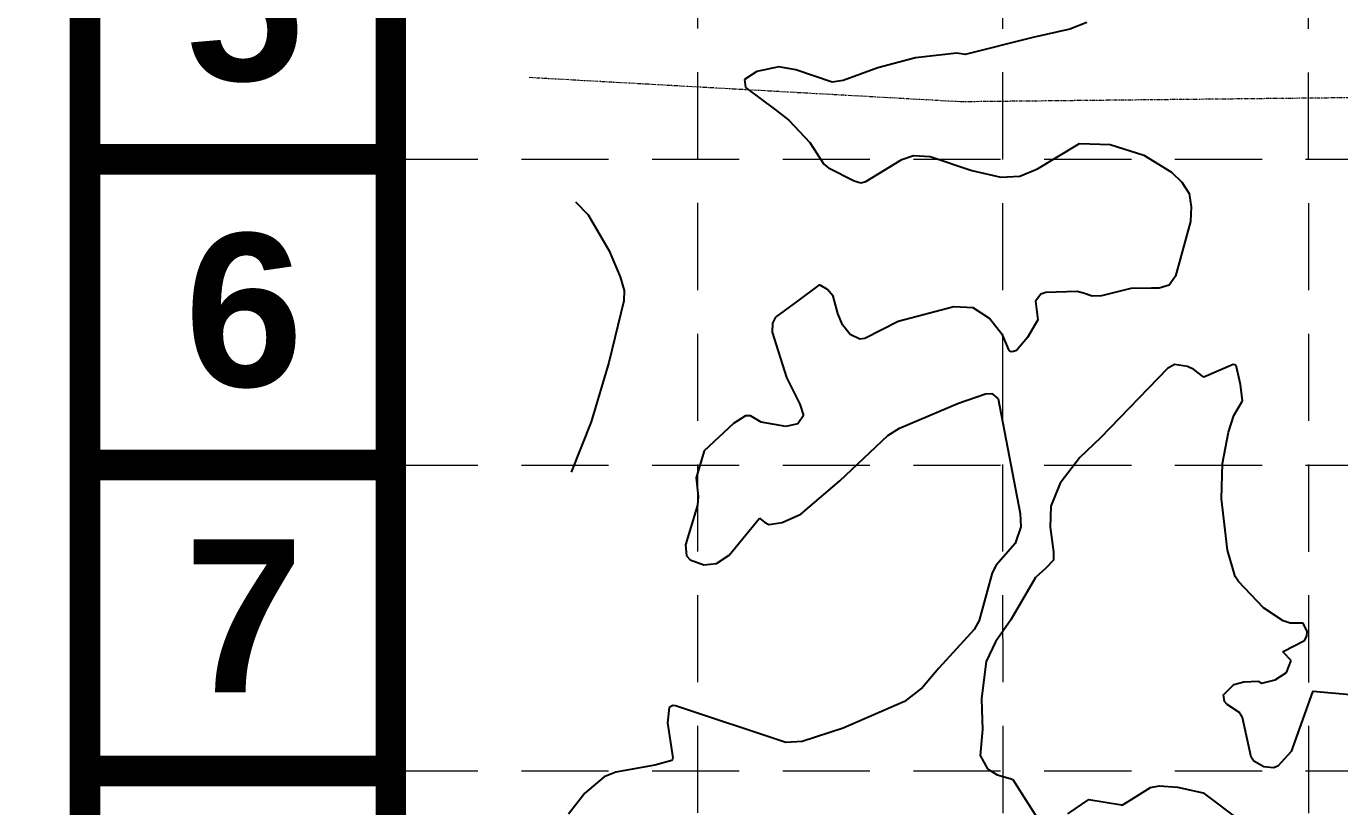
# Model space of a CAD drawing. Header units: inches. Extents: x 2520351 to 2523325, y 7106287 to 7111535.
# Drawn here: x 2520610.3 to 2520836.4, y 7109231.8 to 7109366.1 of the extents above; entities that cross this region are included whole.
import ezdxf
from ezdxf.enums import TextEntityAlignment as Align

# ---------------------------------------------------------------- set-up
doc = ezdxf.new("R2010")
doc.units = ezdxf.units.IN
doc.header["$MEASUREMENT"] = 0
for name, pattern in [('DASHED', [0.75, 0.5, -0.25]), ('HIDDEN', [0.375, 0.25, -0.125]), ('Xbndy-SC$0$PHANTOM2', [1.25, 0.625, -0.125, 0.125, -0.125, 0.125, -0.125])]:
    doc.linetypes.add(name, pattern=pattern)
for name, color, linetype in [('BASE', 7, 'Continuous'), ('CONTOURS', 35, 'Continuous'), ('GRID', 254, 'DASHED'), ('XPAV-sc1$0$p-foc', 11, 'Continuous')]:
    doc.layers.add(name, color=color, linetype=linetype)
doc.layers.add('Xbndy-SC$0$ROW-EX', color=5, linetype='Xbndy-SC$0$PHANTOM2', lineweight=0)
doc.styles.get("Standard").update_dxf_attribs({"font": 'ARIALBD.TTF'})

msp = doc.modelspace()

# ---------------------------------------------------------------- linework, layer by layer
at = {"layer": 'BASE', "const_width": 5.26}
for points in [[(2522726.09, 7106289.98), (2522726.09, 7109659.08), (2520620.41, 7109659.08), (2520620.41, 7106289.98)], [(2522673.45, 7106342.62), (2522673.45, 7109606.44), (2520673.05, 7109606.44), (2520673.05, 7106342.62)]]:
    msp.add_lwpolyline(points, close=True, dxfattribs=at)
for points in [[(2520673.05, 7109343.22), (2520620.41, 7109343.22)], [(2520673.05, 7109290.58), (2520620.41, 7109290.58)], [(2520673.05, 7109237.94), (2520620.41, 7109237.94)]]:
    msp.add_lwpolyline(points, dxfattribs=at)
at = {"layer": 'CONTOURS'}
for p, q in [((2520792.89, 7109366.76, 734), (2520789.94, 7109365.64, 734)), ((2520789.94, 7109365.64, 734), (2520783.6, 7109364.19, 734)), ((2520783.6, 7109364.19, 734), (2520771.96, 7109361.28, 734)), ((2520763.4, 7109360.7, 734), (2520756.89, 7109358.94, 734)), ((2520770.52, 7109361.48, 734), (2520763.4, 7109360.7, 734)), ((2520771.96, 7109361.28, 734), (2520770.52, 7109361.48, 734)), ((2520736.06, 7109358.34, 734), (2520733.97, 7109356.96, 734)), ((2520739.87, 7109359.12, 734), (2520736.06, 7109358.34, 734)), ((2520742.77, 7109358.63, 734), (2520739.87, 7109359.12, 734)), ((2520749.06, 7109356.51, 734), (2520742.77, 7109358.63, 734)), ((2520756.89, 7109358.94, 734), (2520750.91, 7109356.76, 734)), ((2520733.97, 7109356.96, 734), (2520734.12, 7109355.58, 734)), ((2520734.12, 7109355.58, 734), (2520739.31, 7109351.74, 734)), ((2520750.91, 7109356.76, 734), (2520749.06, 7109356.51, 734)), ((2520739.31, 7109351.74, 734), (2520741.57, 7109349.96, 734)), ((2520741.57, 7109349.96, 734), (2520745.19, 7109346.1, 734)), ((2520745.19, 7109346.1, 734), (2520747.59, 7109342.35, 734)), ((2520784.38, 7109341.56, 734), (2520791.64, 7109345.96, 734)), ((2520791.64, 7109345.96, 734), (2520796.93, 7109345.77, 734)), ((2520796.93, 7109345.77, 734), (2520802.7, 7109343.9, 734)), ((2520747.59, 7109342.35, 734), (2520748.42, 7109341.72, 734)), ((2520754.84, 7109339.39, 734), (2520761.04, 7109343.18, 734)), ((2520761.04, 7109343.18, 734), (2520763.07, 7109343.85, 734)), ((2520763.07, 7109343.85, 734), (2520765.91, 7109343.68, 734)), ((2520765.91, 7109343.68, 734), (2520773.08, 7109341.27, 734)), ((2520802.7, 7109343.9, 734), (2520807.49, 7109341.01, 734)), ((2520748.42, 7109341.72, 734), (2520752.81, 7109339.51, 734)), ((2520773.08, 7109341.27, 734), (2520778.08, 7109340.16, 734)), ((2520778.08, 7109340.16, 734), (2520781.35, 7109340.3, 734)), ((2520781.35, 7109340.3, 734), (2520784.38, 7109341.56, 734)), ((2520807.49, 7109341.01, 734), (2520809.26, 7109339.26, 734)), ((2520752.81, 7109339.51, 734), (2520753.99, 7109339.18, 734)), ((2520753.99, 7109339.18, 734), (2520754.84, 7109339.39, 734)), ((2520809.26, 7109339.26, 734), (2520810.48, 7109337.3, 734)), ((2520704.87, 7109335.91, 735), (2520707.03, 7109333.66, 735)), ((2520810.48, 7109337.3, 734), (2520810.87, 7109335.02, 734)), ((2520707.03, 7109333.66, 735), (2520710.62, 7109327.44, 735)), ((2520810.87, 7109335.02, 734), (2520810.71, 7109332.53, 734)), ((2520810.71, 7109332.53, 734), (2520808.13, 7109323.1, 734)), ((2520710.62, 7109327.44, 735), (2520712.56, 7109322.96, 735)), ((2520712.56, 7109322.96, 735), (2520713.22, 7109320.62, 735)), ((2520746.76, 7109321.53, 734), (2520743.11, 7109318.86, 734)), ((2520746.98, 7109321.55, 734), (2520746.76, 7109321.53, 734)), ((2520748.24, 7109320.79, 734), (2520746.98, 7109321.55, 734)), ((2520807.09, 7109321.57, 734), (2520805.33, 7109321.01, 734)), ((2520808.13, 7109323.1, 734), (2520807.09, 7109321.57, 734)), ((2520713.22, 7109320.62, 735), (2520713.18, 7109318.83, 735)), ((2520749.19, 7109319.66, 734), (2520748.24, 7109320.79, 734)), ((2520750.02, 7109316.67, 734), (2520749.19, 7109319.66, 734)), ((2520784.96, 7109320.01, 734), (2520784.05, 7109318.8, 734)), ((2520785.82, 7109320.31, 734), (2520784.96, 7109320.01, 734)), ((2520791.2, 7109320.45, 734), (2520785.82, 7109320.31, 734)), ((2520792.29, 7109320.15, 734), (2520791.2, 7109320.45, 734)), ((2520793.81, 7109319.64, 734), (2520792.29, 7109320.15, 734)), ((2520795.42, 7109319.7, 734), (2520793.81, 7109319.64, 734)), ((2520800.48, 7109320.95, 734), (2520795.42, 7109319.7, 734)), ((2520804, 7109321.03, 734), (2520800.48, 7109320.95, 734)), ((2520805.33, 7109321.01, 734), (2520804, 7109321.03, 734)), ((2520713.18, 7109318.83, 735), (2520710.59, 7109308.22, 735)), ((2520743.11, 7109318.86, 734), (2520739.3, 7109316.04, 734)), ((2520769.98, 7109317.8, 734), (2520760.42, 7109315.3, 734)), ((2520773.32, 7109317.66, 734), (2520769.98, 7109317.8, 734)), ((2520776.12, 7109315.82, 734), (2520773.32, 7109317.66, 734)), ((2520784.05, 7109318.8, 734), (2520784.47, 7109315.56, 734)), ((2520738.78, 7109315.03, 734), (2520738.7, 7109313.46, 734)), ((2520739.3, 7109316.04, 734), (2520738.78, 7109315.03, 734)), ((2520750.82, 7109314.71, 734), (2520750.02, 7109316.67, 734)), ((2520760.42, 7109315.3, 734), (2520754.65, 7109312.37, 734)), ((2520778.41, 7109312.9, 734), (2520776.12, 7109315.82, 734)), ((2520784.47, 7109315.56, 734), (2520782.69, 7109312.57, 734)), ((2520738.7, 7109313.46, 734), (2520741.16, 7109305.66, 734)), ((2520752.12, 7109313.05, 734), (2520750.82, 7109314.71, 734)), ((2520753.78, 7109312.28, 734), (2520752.12, 7109313.05, 734)), ((2520779.52, 7109310.33, 734), (2520778.41, 7109312.9, 734)), ((2520782.69, 7109312.57, 734), (2520780.75, 7109310.29, 734)), ((2520754.65, 7109312.37, 734), (2520753.78, 7109312.28, 734)), ((2520779.86, 7109310.09, 734), (2520779.52, 7109310.33, 734)), ((2520780.75, 7109310.29, 734), (2520780.28, 7109310.11, 734)), ((2520710.59, 7109308.22, 735), (2520707.55, 7109298.02, 735)), ((2520780.28, 7109310.11, 734), (2520779.86, 7109310.09, 734)), ((2520806.8, 7109307.19, 733), (2520795.23, 7109295.25, 733)), ((2520807.98, 7109307.88, 733), (2520806.8, 7109307.19, 733)), ((2520810.24, 7109307.55, 733), (2520807.98, 7109307.88, 733)), ((2520807.98, 7109307.88, 733), (2520807.98, 7109307.88, 733)), ((2520811.29, 7109307.01, 733), (2520810.24, 7109307.55, 733)), ((2520813.05, 7109305.73, 733), (2520811.29, 7109307.01, 733)), ((2520818.1, 7109307.91, 733), (2520813.05, 7109305.73, 733)), ((2520818.45, 7109307.82, 733), (2520818.1, 7109307.91, 733)), ((2520818.66, 7109307.51, 733), (2520818.45, 7109307.82, 733)), ((2520819.36, 7109304.43, 733), (2520818.66, 7109307.51, 733)), ((2520741.16, 7109305.66, 734), (2520743.5, 7109301.04, 734)), ((2520819.71, 7109301.64, 733), (2520819.36, 7109304.43, 733)), ((2520760.61, 7109296.96, 734), (2520770.78, 7109301.23, 734)), ((2520770.78, 7109301.23, 734), (2520775.46, 7109302.86, 734)), ((2520775.46, 7109302.86, 734), (2520776.52, 7109302.9, 734)), ((2520776.52, 7109302.9, 734), (2520777.61, 7109301.98, 734)), ((2520777.61, 7109301.98, 734), (2520781.42, 7109282.26, 734)), ((2520818.21, 7109299.14, 733), (2520819.71, 7109301.64, 733)), ((2520734.09, 7109299.06, 734), (2520732.07, 7109297.73, 734)), ((2520734.98, 7109299.07, 734), (2520734.09, 7109299.06, 734)), ((2520736.84, 7109297.96, 734), (2520734.98, 7109299.07, 734)), ((2520744.09, 7109299.1, 734), (2520743.15, 7109297.68, 734)), ((2520743.5, 7109301.04, 734), (2520744.09, 7109299.1, 734)), ((2520817.29, 7109296.25, 733), (2520818.21, 7109299.14, 733)), ((2520707.55, 7109298.02, 735), (2520704.1, 7109289.34, 735)), ((2520732.07, 7109297.73, 734), (2520727.03, 7109293.04, 734)), ((2520741.06, 7109297.22, 734), (2520736.84, 7109297.96, 734)), ((2520743.15, 7109297.68, 734), (2520741.06, 7109297.22, 734)), ((2520758.64, 7109295.68, 734), (2520760.61, 7109296.96, 734)), ((2520750.35, 7109287.9, 734), (2520758.64, 7109295.68, 734)), ((2520795.23, 7109295.25, 733), (2520791.66, 7109291.88, 733)), ((2520816.27, 7109290.85, 733), (2520817.29, 7109296.25, 733)), ((2520727.03, 7109293.04, 734), (2520725.64, 7109288.41, 734)), ((2520791.66, 7109291.88, 733), (2520788.28, 7109287.48, 733)), ((2520816.06, 7109284.78, 733), (2520816.27, 7109290.85, 733)), ((2520725.64, 7109288.41, 734), (2520725.94, 7109285.18, 734)), ((2520743.63, 7109282.16, 734), (2520750.35, 7109287.9, 734)), ((2520788.28, 7109287.48, 733), (2520786.68, 7109283.54, 733)), ((2520725.88, 7109283.7, 734), (2520723.81, 7109276.88, 734)), ((2520725.94, 7109285.18, 734), (2520725.88, 7109283.7, 734)), ((2520786.68, 7109283.54, 733), (2520786.55, 7109279.88, 733)), ((2520817.1, 7109275.93, 733), (2520816.06, 7109284.78, 733)), ((2520731.32, 7109275.08, 734), (2520736.5, 7109281.46, 734)), ((2520736.5, 7109281.46, 734), (2520736.51, 7109281.47, 734)), ((2520736.51, 7109281.47, 734), (2520736.53, 7109281.47, 734)), ((2520736.53, 7109281.47, 734), (2520736.55, 7109281.47, 734)), ((2520736.55, 7109281.47, 734), (2520737.38, 7109280.76, 734)), ((2520740.41, 7109280.7, 734), (2520743.63, 7109282.16, 734)), ((2520781.42, 7109282.26, 734), (2520781.51, 7109279.94, 734)), ((2520737.38, 7109280.76, 734), (2520738.13, 7109280.34, 734)), ((2520738.13, 7109280.34, 734), (2520740.41, 7109280.7, 734)), ((2520781.51, 7109279.94, 734), (2520780.55, 7109277.06, 734)), ((2520786.55, 7109279.88, 733), (2520787.16, 7109275.67, 733)), ((2520723.81, 7109276.88, 734), (2520723.97, 7109274.95, 734)), ((2520780.55, 7109277.06, 734), (2520777.29, 7109273.33, 734)), ((2520723.97, 7109274.95, 734), (2520724.6, 7109274.29, 734)), ((2520724.6, 7109274.29, 734), (2520726.97, 7109273.44, 734)), ((2520729.11, 7109273.64, 734), (2520731.32, 7109275.08, 734)), ((2520787.15, 7109274.21, 733), (2520785.75, 7109272.77, 733)), ((2520787.16, 7109275.67, 733), (2520787.15, 7109274.21, 733)), ((2520818.43, 7109271.38, 733), (2520817.1, 7109275.93, 733)), ((2520726.97, 7109273.44, 734), (2520729.11, 7109273.64, 734)), ((2520776.56, 7109272.05, 734), (2520774.36, 7109263.85, 734)), ((2520777.29, 7109273.33, 734), (2520776.56, 7109272.05, 734)), ((2520785.75, 7109272.77, 733), (2520784.06, 7109271.22, 733)), ((2520784.06, 7109271.22, 733), (2520779.82, 7109263.97, 733)), ((2520818.98, 7109270.53, 733), (2520818.43, 7109271.38, 733)), ((2520823.29, 7109266, 733), (2520818.98, 7109270.53, 733)), ((2520826.69, 7109263.76, 733), (2520823.29, 7109266, 733)), ((2520774.36, 7109263.85, 734), (2520773.48, 7109262.3, 734)), ((2520779.82, 7109263.97, 733), (2520777.15, 7109260.14, 733)), ((2520827.9, 7109263.35, 733), (2520826.69, 7109263.76, 733)), ((2520830.16, 7109263.39, 733), (2520827.9, 7109263.35, 733)), ((2520830.81, 7109261.94, 733), (2520830.16, 7109263.39, 733)), ((2520773.48, 7109262.3, 734), (2520767.43, 7109255.62, 734)), ((2520830.38, 7109260.4, 733), (2520830.77, 7109261.12, 733)), ((2520830.77, 7109261.12, 733), (2520830.81, 7109261.94, 733)), ((2520777.15, 7109260.14, 733), (2520775.58, 7109256.79, 733)), ((2520826.67, 7109258.51, 733), (2520830.38, 7109260.4, 733)), ((2520826.68, 7109258.36, 733), (2520826.67, 7109258.51, 733)), ((2520828.08, 7109256.93, 733), (2520826.68, 7109258.36, 733)), ((2520775.58, 7109256.79, 733), (2520774.73, 7109250.43, 733)), ((2520827.24, 7109254.91, 733), (2520828.08, 7109256.93, 733)), ((2520767.43, 7109255.62, 734), (2520764.57, 7109252.3, 734)), ((2520825.31, 7109253.62, 733), (2520827.24, 7109254.91, 733)), ((2520764.57, 7109252.3, 734), (2520761.48, 7109249.88, 734)), ((2520816.41, 7109251.06, 733), (2520818.18, 7109252.79, 733)), ((2520818.18, 7109252.79, 733), (2520819.92, 7109253.3, 733)), ((2520819.92, 7109253.3, 733), (2520822.37, 7109253.37, 733)), ((2520822.37, 7109253.37, 733), (2520823.04, 7109253.05, 733)), ((2520823.04, 7109253.05, 733), (2520825.31, 7109253.62, 733)), ((2520831.77, 7109251.56, 733), (2520828.08, 7109241.26, 733)), ((2520831.84, 7109251.6, 733), (2520831.77, 7109251.56, 733)), ((2520838.87, 7109250.99, 733), (2520831.84, 7109251.6, 733)), ((2520721.61, 7109249.2, 734), (2520720.98, 7109248.84, 734)), ((2520722.05, 7109249.15, 734), (2520721.61, 7109249.2, 734)), ((2520741.05, 7109242.84, 734), (2520722.05, 7109249.15, 734)), ((2520761.48, 7109249.88, 734), (2520750.96, 7109245.28, 734)), ((2520774.73, 7109250.43, 733), (2520774.83, 7109248.48, 733)), ((2520816.57, 7109249.89, 733), (2520816.41, 7109251.06, 733)), ((2520817.05, 7109249.37, 733), (2520816.57, 7109249.89, 733)), ((2520819.22, 7109247.92, 733), (2520817.05, 7109249.37, 733)), ((2520720.98, 7109248.84, 734), (2520720.68, 7109246.24, 734)), ((2520774.83, 7109248.48, 733), (2520774.94, 7109245.07, 733)), ((2520819.68, 7109247.14, 733), (2520819.22, 7109247.92, 733)), ((2520821.19, 7109240.32, 733), (2520819.68, 7109247.14, 733)), ((2520720.68, 7109246.24, 734), (2520721.59, 7109240.2, 734)), ((2520750.96, 7109245.28, 734), (2520743.88, 7109243.01, 734)), ((2520774.94, 7109245.07, 733), (2520774.54, 7109240.57, 733)), ((2520743.88, 7109243.01, 734), (2520741.05, 7109242.84, 734)), ((2520721.59, 7109240.2, 734), (2520721.55, 7109239.95, 734)), ((2520774.54, 7109240.57, 733), (2520775.81, 7109238.32, 733)), ((2520821.62, 7109239.64, 733), (2520821.19, 7109240.32, 733)), ((2520828.08, 7109241.26, 733), (2520825.75, 7109238.77, 733)), ((2520718.48, 7109238.91, 734), (2520711.78, 7109237.74, 734)), ((2520721.45, 7109239.74, 734), (2520718.48, 7109238.91, 734)), ((2520721.55, 7109239.95, 734), (2520721.45, 7109239.74, 734)), ((2520775.81, 7109238.32, 733), (2520777.43, 7109237.25, 733)), ((2520823.35, 7109238.67, 733), (2520821.62, 7109239.64, 733)), ((2520825.01, 7109238.45, 733), (2520823.35, 7109238.67, 733)), ((2520825.75, 7109238.77, 733), (2520825.01, 7109238.45, 733)), ((2520709.8, 7109236.91, 734), (2520706.47, 7109234.09, 734)), ((2520711.78, 7109237.74, 734), (2520709.8, 7109236.91, 734)), ((2520777.43, 7109237.25, 733), (2520779.7, 7109236.61, 733)), ((2520779.7, 7109236.61, 733), (2520780.12, 7109236.47, 733)), ((2520780.12, 7109236.47, 733), (2520785.55, 7109227.97, 733)), ((2520706.47, 7109234.09, 734), (2520703.64, 7109230.48, 734)), ((2520800.49, 7109232.96, 733), (2520803.83, 7109235.1, 733)), ((2520803.83, 7109235.1, 733), (2520805.33, 7109235.37, 733)), ((2520805.33, 7109235.37, 733), (2520808.47, 7109235.14, 733)), ((2520808.47, 7109235.14, 733), (2520812.9, 7109234.18, 733)), ((2520812.9, 7109234.18, 733), (2520819.16, 7109229.45, 733)), ((2520789.64, 7109230.58, 733), (2520793.26, 7109233.03, 733)), ((2520793.26, 7109233.03, 733), (2520798.84, 7109232.09, 733)), ((2520798.84, 7109232.09, 733), (2520798.99, 7109232.07, 733)), ((2520798.99, 7109232.07, 733), (2520800.49, 7109232.96, 733))]:
    msp.add_line(p, q, dxfattribs=at)
at = {"layer": 'GRID', "color": 252, "linetype": 'HIDDEN', "lineweight": 0, "ltscale": 60}
for p, q in [((2520726.17, 7106553.2), (2520725.89, 7109604.46)), ((2520779.04, 7106553.19), (2520778.38, 7109604.43)), ((2520831.52, 7106553.18), (2520831.04, 7109604.3)), ((2520673.05, 7109343.22), (2522673.45, 7109343.22)), ((2520673.05, 7109290.58), (2522673.45, 7109290.58)), ((2520673.05, 7109237.94), (2522673.45, 7109237.94))]:
    msp.add_line(p, q, dxfattribs=at)
at = {"layer": 'Xbndy-SC$0$ROW-EX', "color": 0}
for p, q in [((2520696.86, 7109357.33), (2520771.21, 7109353.16)), ((2520771.21, 7109353.16), (2520901.21, 7109354.52))]:
    msp.add_line(p, q, dxfattribs=at)
at = {"layer": 'XPAV-sc1$0$p-foc', "color": 7}
msp.add_arc((2521837.71, 7110047.84), 1487, 271.16849, 271.16849, dxfattribs=at)

# ---------------------------------------------------------------- texts
at = {"layer": 'BASE'}
for s, p in [('5', (2520647.76, 7109369.92)), ('6', (2520647.76, 7109317.27)), ('7', (2520647.76, 7109264.63))]:
    msp.add_text(s, height=26.32, dxfattribs=at).set_placement(p, align=Align.MIDDLE_CENTER)

doc.saveas('drawing.dxf')
